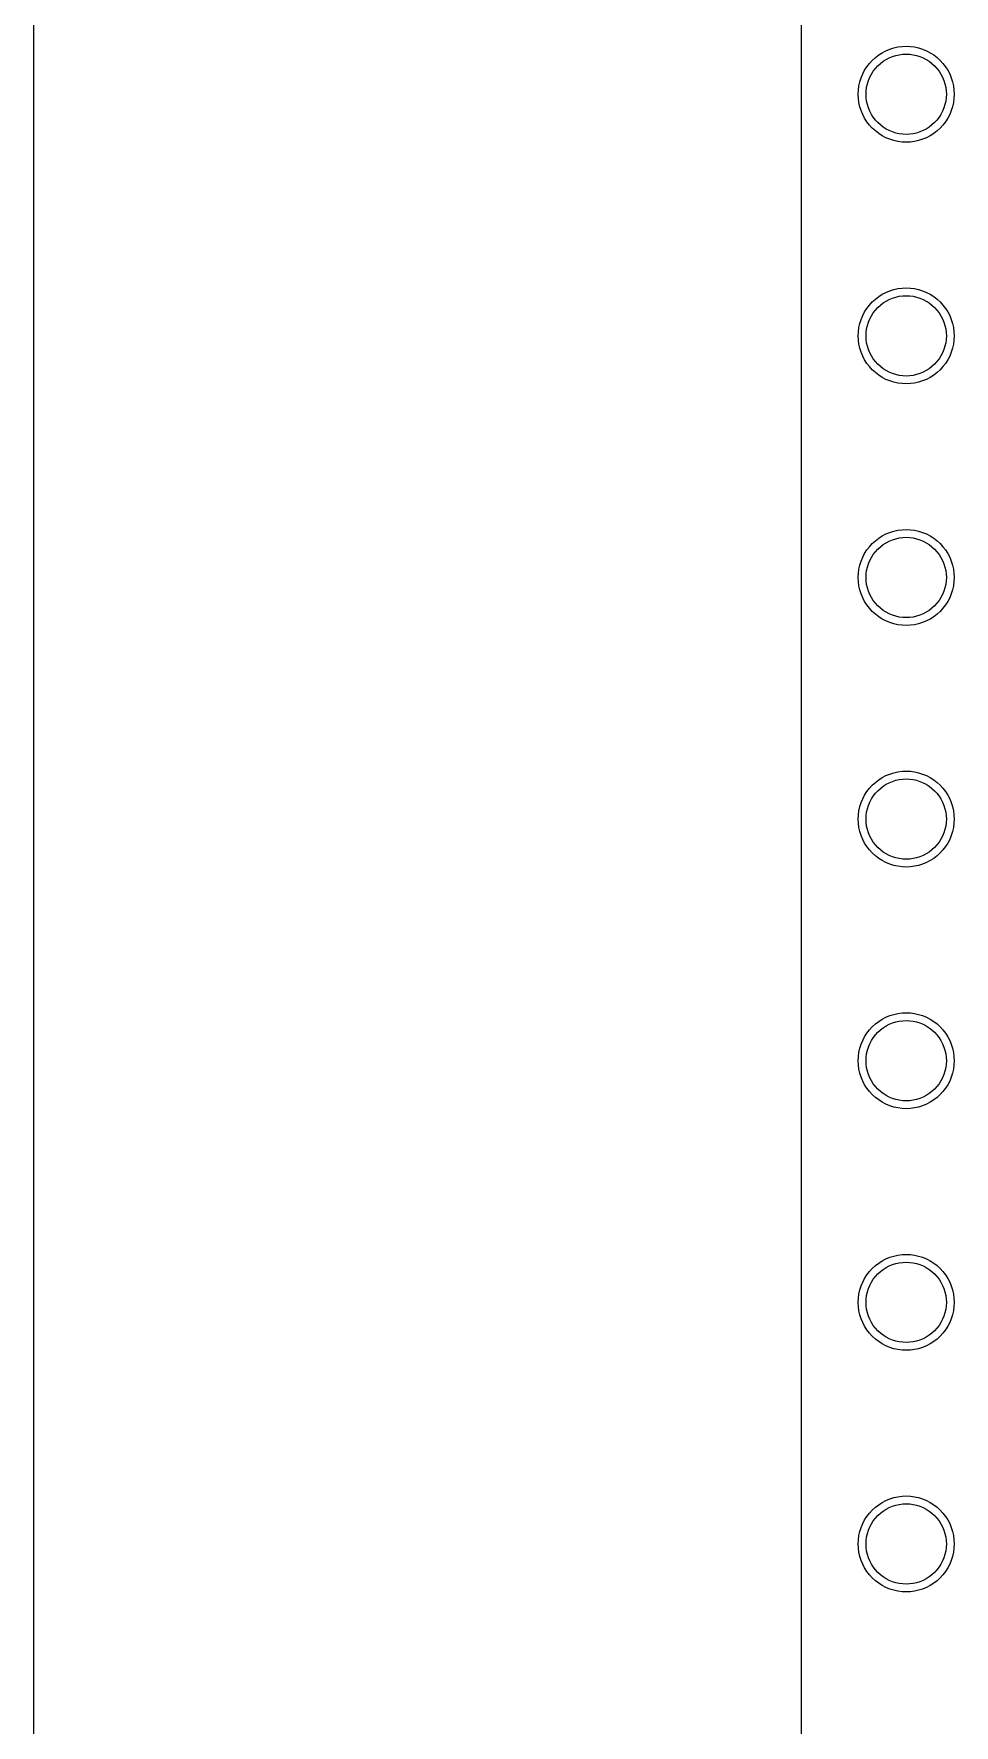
# Model space of a CAD drawing. Header units: millimetres. Extents: x 0 to 689, y -1000001 to 2212.
# Drawn here: x 120 to 272.3, y 1665 to 1945 of the extents above; entities that cross this region are included whole.
import ezdxf

# ---------------------------------------------------------------- set-up
doc = ezdxf.new("R2010")
doc.units = ezdxf.units.MM
doc.layers.add('DRAWING', color=7, linetype='Continuous')

msp = doc.modelspace()

# ---------------------------------------------------------------- linework, layer by layer
at = {"layer": 'DRAWING', "linetype": 'CONTINUOUS', "true_color": 0x111111}
msp.add_line((120, 320), (120, 2150), dxfattribs=at)
at = {"layer": 'DRAWING', "linetype": 'CONTINUOUS', "true_color": 0x222222}
msp.add_line((247.08, 335), (247.08, 2135), dxfattribs=at)
at = {"layer": 'DRAWING', "linetype": 'CONTINUOUS', "true_color": 0xff1a1a}
for points in [[(272.34, 1935), (272.31, 1934.31), (272.22, 1933.62), (272.07, 1932.94), (271.86, 1932.28), (271.6, 1931.64), (271.28, 1931.03), (270.9, 1930.45), (270.48, 1929.9), (270.01, 1929.39), (269.5, 1928.92), (268.95, 1928.5), (268.37, 1928.12), (267.76, 1927.8), (267.12, 1927.54), (266.46, 1927.33), (265.78, 1927.18), (265.09, 1927.09), (264.4, 1927.06), (263.71, 1927.09), (263.02, 1927.18), (262.34, 1927.33), (261.68, 1927.54), (261.04, 1927.8), (260.43, 1928.12), (259.85, 1928.5), (259.3, 1928.92), (258.79, 1929.39), (258.32, 1929.9), (257.9, 1930.45), (257.52, 1931.03), (257.2, 1931.64), (256.94, 1932.28), (256.73, 1932.94), (256.58, 1933.62), (256.49, 1934.31), (256.46, 1935), (256.49, 1935.69), (256.58, 1936.38), (256.73, 1937.06), (256.94, 1937.72), (257.2, 1938.36), (257.52, 1938.97), (257.9, 1939.55), (258.32, 1940.1), (258.79, 1940.61), (259.3, 1941.08), (259.85, 1941.5), (260.43, 1941.88), (261.04, 1942.2), (261.68, 1942.46), (262.34, 1942.67), (263.02, 1942.82), (263.71, 1942.91), (264.4, 1942.94), (265.09, 1942.91), (265.78, 1942.82), (266.46, 1942.67), (267.12, 1942.46), (267.76, 1942.2), (268.37, 1941.88), (268.95, 1941.5), (269.5, 1941.08), (270.01, 1940.61), (270.48, 1940.1), (270.9, 1939.55), (271.28, 1938.97), (271.6, 1938.36), (271.86, 1937.72), (272.07, 1937.06), (272.22, 1936.38), (272.31, 1935.69), (272.34, 1935)], [(272.34, 1895), (272.31, 1894.31), (272.22, 1893.62), (272.07, 1892.94), (271.86, 1892.28), (271.6, 1891.64), (271.28, 1891.03), (270.9, 1890.45), (270.48, 1889.9), (270.01, 1889.39), (269.5, 1888.92), (268.95, 1888.5), (268.37, 1888.12), (267.76, 1887.8), (267.12, 1887.54), (266.46, 1887.33), (265.78, 1887.18), (265.09, 1887.09), (264.4, 1887.06), (263.71, 1887.09), (263.02, 1887.18), (262.34, 1887.33), (261.68, 1887.54), (261.04, 1887.8), (260.43, 1888.12), (259.85, 1888.5), (259.3, 1888.92), (258.79, 1889.39), (258.32, 1889.9), (257.9, 1890.45), (257.52, 1891.03), (257.2, 1891.64), (256.94, 1892.28), (256.73, 1892.94), (256.58, 1893.62), (256.49, 1894.31), (256.46, 1895), (256.49, 1895.69), (256.58, 1896.38), (256.73, 1897.06), (256.94, 1897.72), (257.2, 1898.36), (257.52, 1898.97), (257.9, 1899.55), (258.32, 1900.1), (258.79, 1900.61), (259.3, 1901.08), (259.85, 1901.5), (260.43, 1901.88), (261.04, 1902.2), (261.68, 1902.46), (262.34, 1902.67), (263.02, 1902.82), (263.71, 1902.91), (264.4, 1902.94), (265.09, 1902.91), (265.78, 1902.82), (266.46, 1902.67), (267.12, 1902.46), (267.76, 1902.2), (268.37, 1901.88), (268.95, 1901.5), (269.5, 1901.08), (270.01, 1900.61), (270.48, 1900.1), (270.9, 1899.55), (271.28, 1898.97), (271.6, 1898.36), (271.86, 1897.72), (272.07, 1897.06), (272.22, 1896.38), (272.31, 1895.69), (272.34, 1895)], [(272.34, 1855), (272.31, 1854.31), (272.22, 1853.62), (272.07, 1852.94), (271.86, 1852.28), (271.6, 1851.64), (271.28, 1851.03), (270.9, 1850.45), (270.48, 1849.9), (270.01, 1849.39), (269.5, 1848.92), (268.95, 1848.5), (268.37, 1848.12), (267.76, 1847.8), (267.12, 1847.54), (266.46, 1847.33), (265.78, 1847.18), (265.09, 1847.09), (264.4, 1847.06), (263.71, 1847.09), (263.02, 1847.18), (262.34, 1847.33), (261.68, 1847.54), (261.04, 1847.8), (260.43, 1848.12), (259.85, 1848.5), (259.3, 1848.92), (258.79, 1849.39), (258.32, 1849.9), (257.9, 1850.45), (257.52, 1851.03), (257.2, 1851.64), (256.94, 1852.28), (256.73, 1852.94), (256.58, 1853.62), (256.49, 1854.31), (256.46, 1855), (256.49, 1855.69), (256.58, 1856.38), (256.73, 1857.06), (256.94, 1857.72), (257.2, 1858.36), (257.52, 1858.97), (257.9, 1859.55), (258.32, 1860.1), (258.79, 1860.61), (259.3, 1861.08), (259.85, 1861.5), (260.43, 1861.88), (261.04, 1862.2), (261.68, 1862.46), (262.34, 1862.67), (263.02, 1862.82), (263.71, 1862.91), (264.4, 1862.94), (265.09, 1862.91), (265.78, 1862.82), (266.46, 1862.67), (267.12, 1862.46), (267.76, 1862.2), (268.37, 1861.88), (268.95, 1861.5), (269.5, 1861.08), (270.01, 1860.61), (270.48, 1860.1), (270.9, 1859.55), (271.28, 1858.97), (271.6, 1858.36), (271.86, 1857.72), (272.07, 1857.06), (272.22, 1856.38), (272.31, 1855.69), (272.34, 1855)], [(272.34, 1815), (272.31, 1814.31), (272.22, 1813.62), (272.07, 1812.94), (271.86, 1812.28), (271.6, 1811.64), (271.28, 1811.03), (270.9, 1810.45), (270.48, 1809.9), (270.01, 1809.39), (269.5, 1808.92), (268.95, 1808.5), (268.37, 1808.12), (267.76, 1807.8), (267.12, 1807.54), (266.46, 1807.33), (265.78, 1807.18), (265.09, 1807.09), (264.4, 1807.06), (263.71, 1807.09), (263.02, 1807.18), (262.34, 1807.33), (261.68, 1807.54), (261.04, 1807.8), (260.43, 1808.12), (259.85, 1808.5), (259.3, 1808.92), (258.79, 1809.39), (258.32, 1809.9), (257.9, 1810.45), (257.52, 1811.03), (257.2, 1811.64), (256.94, 1812.28), (256.73, 1812.94), (256.58, 1813.62), (256.49, 1814.31), (256.46, 1815), (256.49, 1815.69), (256.58, 1816.38), (256.73, 1817.06), (256.94, 1817.72), (257.2, 1818.36), (257.52, 1818.97), (257.9, 1819.55), (258.32, 1820.1), (258.79, 1820.61), (259.3, 1821.08), (259.85, 1821.5), (260.43, 1821.88), (261.04, 1822.2), (261.68, 1822.46), (262.34, 1822.67), (263.02, 1822.82), (263.71, 1822.91), (264.4, 1822.94), (265.09, 1822.91), (265.78, 1822.82), (266.46, 1822.67), (267.12, 1822.46), (267.76, 1822.2), (268.37, 1821.88), (268.95, 1821.5), (269.5, 1821.08), (270.01, 1820.61), (270.48, 1820.1), (270.9, 1819.55), (271.28, 1818.97), (271.6, 1818.36), (271.86, 1817.72), (272.07, 1817.06), (272.22, 1816.38), (272.31, 1815.69), (272.34, 1815)], [(272.34, 1775), (272.31, 1774.31), (272.22, 1773.62), (272.07, 1772.94), (271.86, 1772.28), (271.6, 1771.64), (271.28, 1771.03), (270.9, 1770.45), (270.48, 1769.9), (270.01, 1769.39), (269.5, 1768.92), (268.95, 1768.5), (268.37, 1768.12), (267.76, 1767.8), (267.12, 1767.54), (266.46, 1767.33), (265.78, 1767.18), (265.09, 1767.09), (264.4, 1767.06), (263.71, 1767.09), (263.02, 1767.18), (262.34, 1767.33), (261.68, 1767.54), (261.04, 1767.8), (260.43, 1768.12), (259.85, 1768.5), (259.3, 1768.92), (258.79, 1769.39), (258.32, 1769.9), (257.9, 1770.45), (257.52, 1771.03), (257.2, 1771.64), (256.94, 1772.28), (256.73, 1772.94), (256.58, 1773.62), (256.49, 1774.31), (256.46, 1775), (256.49, 1775.69), (256.58, 1776.38), (256.73, 1777.06), (256.94, 1777.72), (257.2, 1778.36), (257.52, 1778.97), (257.9, 1779.55), (258.32, 1780.1), (258.79, 1780.61), (259.3, 1781.08), (259.85, 1781.5), (260.43, 1781.88), (261.04, 1782.2), (261.68, 1782.46), (262.34, 1782.67), (263.02, 1782.82), (263.71, 1782.91), (264.4, 1782.94), (265.09, 1782.91), (265.78, 1782.82), (266.46, 1782.67), (267.12, 1782.46), (267.76, 1782.2), (268.37, 1781.88), (268.95, 1781.5), (269.5, 1781.08), (270.01, 1780.61), (270.48, 1780.1), (270.9, 1779.55), (271.28, 1778.97), (271.6, 1778.36), (271.86, 1777.72), (272.07, 1777.06), (272.22, 1776.38), (272.31, 1775.69), (272.34, 1775)], [(272.34, 1735), (272.31, 1734.31), (272.22, 1733.62), (272.07, 1732.94), (271.86, 1732.28), (271.6, 1731.64), (271.28, 1731.03), (270.9, 1730.45), (270.48, 1729.9), (270.01, 1729.39), (269.5, 1728.92), (268.95, 1728.5), (268.37, 1728.12), (267.76, 1727.8), (267.12, 1727.54), (266.46, 1727.33), (265.78, 1727.18), (265.09, 1727.09), (264.4, 1727.06), (263.71, 1727.09), (263.02, 1727.18), (262.34, 1727.33), (261.68, 1727.54), (261.04, 1727.8), (260.43, 1728.12), (259.85, 1728.5), (259.3, 1728.92), (258.79, 1729.39), (258.32, 1729.9), (257.9, 1730.45), (257.52, 1731.03), (257.2, 1731.64), (256.94, 1732.28), (256.73, 1732.94), (256.58, 1733.62), (256.49, 1734.31), (256.46, 1735), (256.49, 1735.69), (256.58, 1736.38), (256.73, 1737.06), (256.94, 1737.72), (257.2, 1738.36), (257.52, 1738.97), (257.9, 1739.55), (258.32, 1740.1), (258.79, 1740.61), (259.3, 1741.08), (259.85, 1741.5), (260.43, 1741.88), (261.04, 1742.2), (261.68, 1742.46), (262.34, 1742.67), (263.02, 1742.82), (263.71, 1742.91), (264.4, 1742.94), (265.09, 1742.91), (265.78, 1742.82), (266.46, 1742.67), (267.12, 1742.46), (267.76, 1742.2), (268.37, 1741.88), (268.95, 1741.5), (269.5, 1741.08), (270.01, 1740.61), (270.48, 1740.1), (270.9, 1739.55), (271.28, 1738.97), (271.6, 1738.36), (271.86, 1737.72), (272.07, 1737.06), (272.22, 1736.38), (272.31, 1735.69), (272.34, 1735)], [(272.34, 1695), (272.31, 1694.31), (272.22, 1693.62), (272.07, 1692.94), (271.86, 1692.28), (271.6, 1691.64), (271.28, 1691.03), (270.9, 1690.45), (270.48, 1689.9), (270.01, 1689.39), (269.5, 1688.92), (268.95, 1688.5), (268.37, 1688.12), (267.76, 1687.8), (267.12, 1687.54), (266.46, 1687.33), (265.78, 1687.18), (265.09, 1687.09), (264.4, 1687.06), (263.71, 1687.09), (263.02, 1687.18), (262.34, 1687.33), (261.68, 1687.54), (261.04, 1687.8), (260.43, 1688.12), (259.85, 1688.5), (259.3, 1688.92), (258.79, 1689.39), (258.32, 1689.9), (257.9, 1690.45), (257.52, 1691.03), (257.2, 1691.64), (256.94, 1692.28), (256.73, 1692.94), (256.58, 1693.62), (256.49, 1694.31), (256.46, 1695), (256.49, 1695.69), (256.58, 1696.38), (256.73, 1697.06), (256.94, 1697.72), (257.2, 1698.36), (257.52, 1698.97), (257.9, 1699.55), (258.32, 1700.1), (258.79, 1700.61), (259.3, 1701.08), (259.85, 1701.5), (260.43, 1701.88), (261.04, 1702.2), (261.68, 1702.46), (262.34, 1702.67), (263.02, 1702.82), (263.71, 1702.91), (264.4, 1702.94), (265.09, 1702.91), (265.78, 1702.82), (266.46, 1702.67), (267.12, 1702.46), (267.76, 1702.2), (268.37, 1701.88), (268.95, 1701.5), (269.5, 1701.08), (270.01, 1700.61), (270.48, 1700.1), (270.9, 1699.55), (271.28, 1698.97), (271.6, 1698.36), (271.86, 1697.72), (272.07, 1697.06), (272.22, 1696.38), (272.31, 1695.69), (272.34, 1695)]]:
    msp.add_lwpolyline(points, close=True, dxfattribs=at)
at = {"layer": 'DRAWING', "linetype": 'CONTINUOUS', "true_color": 0x111111}
for points in [[(271.05, 1935), (271.02, 1934.42), (270.95, 1933.85), (270.82, 1933.28), (270.65, 1932.73), (270.43, 1932.19), (270.16, 1931.67), (269.85, 1931.19), (269.49, 1930.73), (269.1, 1930.3), (268.67, 1929.91), (268.21, 1929.55), (267.72, 1929.24), (267.21, 1928.97), (266.67, 1928.75), (266.12, 1928.58), (265.55, 1928.45), (264.98, 1928.38), (264.4, 1928.35), (263.82, 1928.38), (263.25, 1928.45), (262.68, 1928.58), (262.13, 1928.75), (261.59, 1928.97), (261.07, 1929.24), (260.59, 1929.55), (260.13, 1929.91), (259.7, 1930.3), (259.31, 1930.73), (258.95, 1931.19), (258.64, 1931.67), (258.37, 1932.19), (258.15, 1932.73), (257.98, 1933.28), (257.85, 1933.85), (257.78, 1934.42), (257.75, 1935), (257.78, 1935.58), (257.85, 1936.15), (257.98, 1936.72), (258.15, 1937.27), (258.37, 1937.81), (258.64, 1938.33), (258.95, 1938.81), (259.31, 1939.27), (259.7, 1939.7), (260.13, 1940.09), (260.59, 1940.45), (261.07, 1940.76), (261.59, 1941.03), (262.13, 1941.25), (262.68, 1941.42), (263.25, 1941.55), (263.82, 1941.62), (264.4, 1941.65), (264.98, 1941.62), (265.55, 1941.55), (266.12, 1941.42), (266.67, 1941.25), (267.21, 1941.03), (267.72, 1940.76), (268.21, 1940.45), (268.67, 1940.09), (269.1, 1939.7), (269.49, 1939.27), (269.85, 1938.81), (270.16, 1938.33), (270.43, 1937.81), (270.65, 1937.27), (270.82, 1936.72), (270.95, 1936.15), (271.02, 1935.58), (271.05, 1935)], [(271.05, 1895), (271.02, 1894.42), (270.95, 1893.85), (270.82, 1893.28), (270.65, 1892.73), (270.43, 1892.19), (270.16, 1891.67), (269.85, 1891.19), (269.49, 1890.73), (269.1, 1890.3), (268.67, 1889.91), (268.21, 1889.55), (267.72, 1889.24), (267.21, 1888.97), (266.67, 1888.75), (266.12, 1888.58), (265.55, 1888.45), (264.98, 1888.38), (264.4, 1888.35), (263.82, 1888.38), (263.25, 1888.45), (262.68, 1888.58), (262.13, 1888.75), (261.59, 1888.97), (261.07, 1889.24), (260.59, 1889.55), (260.13, 1889.91), (259.7, 1890.3), (259.31, 1890.73), (258.95, 1891.19), (258.64, 1891.67), (258.37, 1892.19), (258.15, 1892.73), (257.98, 1893.28), (257.85, 1893.85), (257.78, 1894.42), (257.75, 1895), (257.78, 1895.58), (257.85, 1896.15), (257.98, 1896.72), (258.15, 1897.27), (258.37, 1897.81), (258.64, 1898.33), (258.95, 1898.81), (259.31, 1899.27), (259.7, 1899.7), (260.13, 1900.09), (260.59, 1900.45), (261.07, 1900.76), (261.59, 1901.03), (262.13, 1901.25), (262.68, 1901.42), (263.25, 1901.55), (263.82, 1901.62), (264.4, 1901.65), (264.98, 1901.62), (265.55, 1901.55), (266.12, 1901.42), (266.67, 1901.25), (267.21, 1901.03), (267.72, 1900.76), (268.21, 1900.45), (268.67, 1900.09), (269.1, 1899.7), (269.49, 1899.27), (269.85, 1898.81), (270.16, 1898.33), (270.43, 1897.81), (270.65, 1897.27), (270.82, 1896.72), (270.95, 1896.15), (271.02, 1895.58), (271.05, 1895)], [(271.05, 1855), (271.02, 1854.42), (270.95, 1853.85), (270.82, 1853.28), (270.65, 1852.73), (270.43, 1852.19), (270.16, 1851.67), (269.85, 1851.19), (269.49, 1850.73), (269.1, 1850.3), (268.67, 1849.91), (268.21, 1849.55), (267.72, 1849.24), (267.21, 1848.97), (266.67, 1848.75), (266.12, 1848.58), (265.55, 1848.45), (264.98, 1848.38), (264.4, 1848.35), (263.82, 1848.38), (263.25, 1848.45), (262.68, 1848.58), (262.13, 1848.75), (261.59, 1848.97), (261.07, 1849.24), (260.59, 1849.55), (260.13, 1849.91), (259.7, 1850.3), (259.31, 1850.73), (258.95, 1851.19), (258.64, 1851.67), (258.37, 1852.19), (258.15, 1852.73), (257.98, 1853.28), (257.85, 1853.85), (257.78, 1854.42), (257.75, 1855), (257.78, 1855.58), (257.85, 1856.15), (257.98, 1856.72), (258.15, 1857.27), (258.37, 1857.81), (258.64, 1858.33), (258.95, 1858.81), (259.31, 1859.27), (259.7, 1859.7), (260.13, 1860.09), (260.59, 1860.45), (261.07, 1860.76), (261.59, 1861.03), (262.13, 1861.25), (262.68, 1861.42), (263.25, 1861.55), (263.82, 1861.62), (264.4, 1861.65), (264.98, 1861.62), (265.55, 1861.55), (266.12, 1861.42), (266.67, 1861.25), (267.21, 1861.03), (267.72, 1860.76), (268.21, 1860.45), (268.67, 1860.09), (269.1, 1859.7), (269.49, 1859.27), (269.85, 1858.81), (270.16, 1858.33), (270.43, 1857.81), (270.65, 1857.27), (270.82, 1856.72), (270.95, 1856.15), (271.02, 1855.58), (271.05, 1855)], [(271.05, 1815), (271.02, 1814.42), (270.95, 1813.85), (270.82, 1813.28), (270.65, 1812.73), (270.43, 1812.19), (270.16, 1811.67), (269.85, 1811.19), (269.49, 1810.73), (269.1, 1810.3), (268.67, 1809.91), (268.21, 1809.55), (267.72, 1809.24), (267.21, 1808.97), (266.67, 1808.75), (266.12, 1808.58), (265.55, 1808.45), (264.98, 1808.38), (264.4, 1808.35), (263.82, 1808.38), (263.25, 1808.45), (262.68, 1808.58), (262.13, 1808.75), (261.59, 1808.97), (261.07, 1809.24), (260.59, 1809.55), (260.13, 1809.91), (259.7, 1810.3), (259.31, 1810.73), (258.95, 1811.19), (258.64, 1811.67), (258.37, 1812.19), (258.15, 1812.73), (257.98, 1813.28), (257.85, 1813.85), (257.78, 1814.42), (257.75, 1815), (257.78, 1815.58), (257.85, 1816.15), (257.98, 1816.72), (258.15, 1817.27), (258.37, 1817.81), (258.64, 1818.33), (258.95, 1818.81), (259.31, 1819.27), (259.7, 1819.7), (260.13, 1820.09), (260.59, 1820.45), (261.07, 1820.76), (261.59, 1821.03), (262.13, 1821.25), (262.68, 1821.42), (263.25, 1821.55), (263.82, 1821.62), (264.4, 1821.65), (264.98, 1821.62), (265.55, 1821.55), (266.12, 1821.42), (266.67, 1821.25), (267.21, 1821.03), (267.72, 1820.76), (268.21, 1820.45), (268.67, 1820.09), (269.1, 1819.7), (269.49, 1819.27), (269.85, 1818.81), (270.16, 1818.33), (270.43, 1817.81), (270.65, 1817.27), (270.82, 1816.72), (270.95, 1816.15), (271.02, 1815.58), (271.05, 1815)], [(271.05, 1775), (271.02, 1774.42), (270.95, 1773.85), (270.82, 1773.28), (270.65, 1772.73), (270.43, 1772.19), (270.16, 1771.67), (269.85, 1771.19), (269.49, 1770.73), (269.1, 1770.3), (268.67, 1769.91), (268.21, 1769.55), (267.72, 1769.24), (267.21, 1768.97), (266.67, 1768.75), (266.12, 1768.58), (265.55, 1768.45), (264.98, 1768.38), (264.4, 1768.35), (263.82, 1768.38), (263.25, 1768.45), (262.68, 1768.58), (262.13, 1768.75), (261.59, 1768.97), (261.07, 1769.24), (260.59, 1769.55), (260.13, 1769.91), (259.7, 1770.3), (259.31, 1770.73), (258.95, 1771.19), (258.64, 1771.67), (258.37, 1772.19), (258.15, 1772.73), (257.98, 1773.28), (257.85, 1773.85), (257.78, 1774.42), (257.75, 1775), (257.78, 1775.58), (257.85, 1776.15), (257.98, 1776.72), (258.15, 1777.27), (258.37, 1777.81), (258.64, 1778.33), (258.95, 1778.81), (259.31, 1779.27), (259.7, 1779.7), (260.13, 1780.09), (260.59, 1780.45), (261.07, 1780.76), (261.59, 1781.03), (262.13, 1781.25), (262.68, 1781.42), (263.25, 1781.55), (263.82, 1781.62), (264.4, 1781.65), (264.98, 1781.62), (265.55, 1781.55), (266.12, 1781.42), (266.67, 1781.25), (267.21, 1781.03), (267.72, 1780.76), (268.21, 1780.45), (268.67, 1780.09), (269.1, 1779.7), (269.49, 1779.27), (269.85, 1778.81), (270.16, 1778.33), (270.43, 1777.81), (270.65, 1777.27), (270.82, 1776.72), (270.95, 1776.15), (271.02, 1775.58), (271.05, 1775)], [(271.05, 1735), (271.02, 1734.42), (270.95, 1733.85), (270.82, 1733.28), (270.65, 1732.73), (270.43, 1732.19), (270.16, 1731.67), (269.85, 1731.19), (269.49, 1730.73), (269.1, 1730.3), (268.67, 1729.91), (268.21, 1729.55), (267.72, 1729.24), (267.21, 1728.97), (266.67, 1728.75), (266.12, 1728.58), (265.55, 1728.45), (264.98, 1728.38), (264.4, 1728.35), (263.82, 1728.38), (263.25, 1728.45), (262.68, 1728.58), (262.13, 1728.75), (261.59, 1728.97), (261.07, 1729.24), (260.59, 1729.55), (260.13, 1729.91), (259.7, 1730.3), (259.31, 1730.73), (258.95, 1731.19), (258.64, 1731.67), (258.37, 1732.19), (258.15, 1732.73), (257.98, 1733.28), (257.85, 1733.85), (257.78, 1734.42), (257.75, 1735), (257.78, 1735.58), (257.85, 1736.15), (257.98, 1736.72), (258.15, 1737.27), (258.37, 1737.81), (258.64, 1738.33), (258.95, 1738.81), (259.31, 1739.27), (259.7, 1739.7), (260.13, 1740.09), (260.59, 1740.45), (261.07, 1740.76), (261.59, 1741.03), (262.13, 1741.25), (262.68, 1741.42), (263.25, 1741.55), (263.82, 1741.62), (264.4, 1741.65), (264.98, 1741.62), (265.55, 1741.55), (266.12, 1741.42), (266.67, 1741.25), (267.21, 1741.03), (267.72, 1740.76), (268.21, 1740.45), (268.67, 1740.09), (269.1, 1739.7), (269.49, 1739.27), (269.85, 1738.81), (270.16, 1738.33), (270.43, 1737.81), (270.65, 1737.27), (270.82, 1736.72), (270.95, 1736.15), (271.02, 1735.58), (271.05, 1735)], [(271.05, 1695), (271.02, 1694.42), (270.95, 1693.85), (270.82, 1693.28), (270.65, 1692.73), (270.43, 1692.19), (270.16, 1691.67), (269.85, 1691.19), (269.49, 1690.73), (269.1, 1690.3), (268.67, 1689.91), (268.21, 1689.55), (267.72, 1689.24), (267.21, 1688.97), (266.67, 1688.75), (266.12, 1688.58), (265.55, 1688.45), (264.98, 1688.38), (264.4, 1688.35), (263.82, 1688.38), (263.25, 1688.45), (262.68, 1688.58), (262.13, 1688.75), (261.59, 1688.97), (261.07, 1689.24), (260.59, 1689.55), (260.13, 1689.91), (259.7, 1690.3), (259.31, 1690.73), (258.95, 1691.19), (258.64, 1691.67), (258.37, 1692.19), (258.15, 1692.73), (257.98, 1693.28), (257.85, 1693.85), (257.78, 1694.42), (257.75, 1695), (257.78, 1695.58), (257.85, 1696.15), (257.98, 1696.72), (258.15, 1697.27), (258.37, 1697.81), (258.64, 1698.33), (258.95, 1698.81), (259.31, 1699.27), (259.7, 1699.7), (260.13, 1700.09), (260.59, 1700.45), (261.07, 1700.76), (261.59, 1701.03), (262.13, 1701.25), (262.68, 1701.42), (263.25, 1701.55), (263.82, 1701.62), (264.4, 1701.65), (264.98, 1701.62), (265.55, 1701.55), (266.12, 1701.42), (266.67, 1701.25), (267.21, 1701.03), (267.72, 1700.76), (268.21, 1700.45), (268.67, 1700.09), (269.1, 1699.7), (269.49, 1699.27), (269.85, 1698.81), (270.16, 1698.33), (270.43, 1697.81), (270.65, 1697.27), (270.82, 1696.72), (270.95, 1696.15), (271.02, 1695.58), (271.05, 1695)]]:
    msp.add_lwpolyline(points, close=True, dxfattribs=at)

doc.saveas('drawing.dxf')
